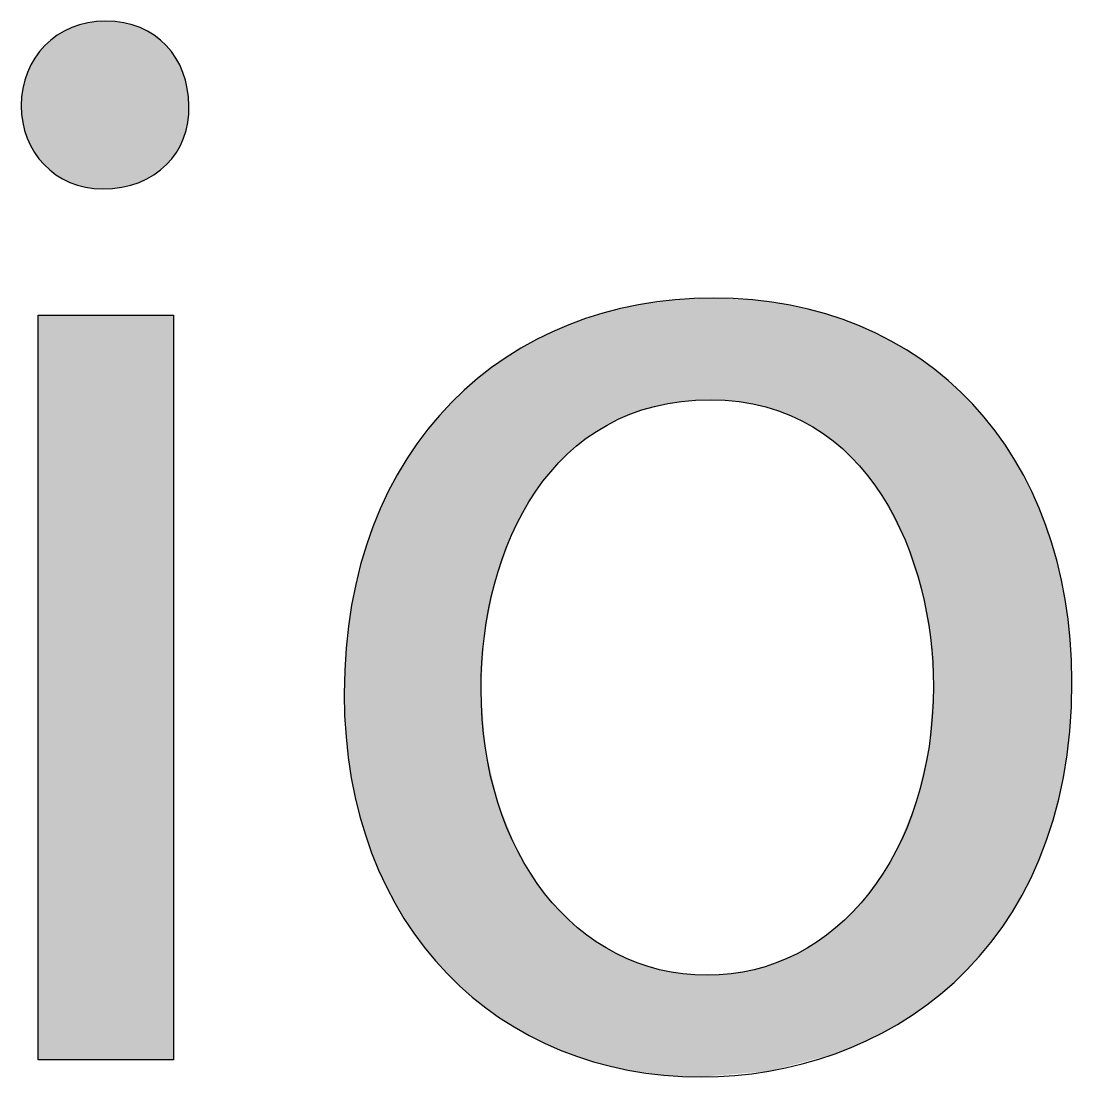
# Model space of a CAD drawing. Extents: x -11 to 868, y -1407 to -16.
# Drawn here: x 78 to 95.11, y -1086.5 to -1069.31 of the extents above; entities that cross this region are included whole.
import ezdxf

# ---------------------------------------------------------------- set-up
doc = ezdxf.new("R2010")
doc.units = 0
doc.layers.add('LAYER_1', color=7, linetype='CONTINUOUS')

# ---------------------------------------------------------------- blocks, each defined once
blk = doc.blocks.new('*U27')
at = {"layer": 'LAYER_1', "color": 250}
for points in [[(78.917, -1071.984), (78.825, -1069.42), (78.917, -1069.388)], [(78.954, -1071.993), (78.917, -1069.388), (78.954, -1069.375)], [(78.917, -1071.984), (78.917, -1069.388), (78.954, -1071.993)], [(79.048, -1072.017), (78.954, -1069.375), (79.048, -1069.352)], [(78.954, -1071.993), (78.954, -1069.375), (79.048, -1072.017)], [(79.089, -1072.023), (79.048, -1069.352), (79.089, -1069.342)], [(79.048, -1072.017), (79.048, -1069.352), (79.089, -1072.023)], [(79.185, -1072.037), (79.089, -1069.342), (79.185, -1069.328)], [(79.089, -1072.023), (79.089, -1069.342), (79.185, -1072.037)], [(79.231, -1072.039), (79.185, -1069.328), (79.231, -1069.321)], [(79.185, -1072.037), (79.185, -1069.328), (79.231, -1072.039)], [(79.328, -1072.044), (79.231, -1069.321), (79.328, -1069.317)], [(79.231, -1072.039), (79.231, -1069.321), (79.328, -1072.044)], [(79.378, -1072.042), (79.328, -1069.317), (79.378, -1069.314)], [(78.567, -1071.814), (78.485, -1069.624), (78.567, -1069.563)], [(78.59, -1071.829), (78.567, -1069.563), (78.59, -1069.545)], [(78.567, -1071.814), (78.567, -1069.563), (78.59, -1071.829)], [(78.676, -1071.882), (78.59, -1069.545), (78.676, -1069.494)], [(78.59, -1071.829), (78.59, -1069.545), (78.676, -1071.882)], [(78.704, -1071.895), (78.676, -1069.494), (78.704, -1069.477)], [(78.676, -1071.882), (78.676, -1069.494), (78.704, -1071.895)], [(78.793, -1071.938), (78.704, -1069.477), (78.793, -1069.435)], [(78.704, -1071.895), (78.704, -1069.477), (78.793, -1071.938)], [(78.825, -1071.95), (78.793, -1069.435), (78.825, -1069.42)], [(78.793, -1071.938), (78.793, -1069.435), (78.825, -1071.95)], [(78.825, -1071.95), (78.825, -1069.42), (78.917, -1071.984)], [(78.373, -1071.65), (78.302, -1069.809), (78.373, -1069.729)], [(78.389, -1071.665), (78.373, -1069.729), (78.389, -1069.712)], [(78.373, -1071.65), (78.373, -1069.729), (78.389, -1071.665)], [(78.466, -1071.737), (78.389, -1069.712), (78.466, -1069.641)], [(78.389, -1071.665), (78.389, -1069.712), (78.466, -1071.737)], [(78.485, -1071.752), (78.466, -1069.641), (78.485, -1069.624)], [(78.466, -1071.737), (78.466, -1069.641), (78.485, -1071.752)], [(78.485, -1071.752), (78.485, -1069.624), (78.567, -1071.814)], [(78.225, -1071.463), (78.216, -1069.931), (78.225, -1069.915)], [(78.276, -1071.535), (78.225, -1069.915), (78.276, -1069.845)], [(78.225, -1071.463), (78.225, -1069.915), (78.276, -1071.535)], [(78.29, -1071.554), (78.276, -1069.845), (78.29, -1069.826)], [(78.276, -1071.535), (78.276, -1069.845), (78.29, -1071.554)], [(78.302, -1071.568), (78.29, -1069.826), (78.302, -1069.809)], [(78.29, -1071.554), (78.29, -1069.826), (78.302, -1071.568)], [(78.302, -1071.568), (78.302, -1069.809), (78.373, -1071.65)], [(78.152, -1071.338), (78.103, -1070.149), (78.152, -1070.043)], [(78.159, -1071.35), (78.152, -1070.043), (78.159, -1070.028)], [(78.152, -1071.338), (78.152, -1070.043), (78.159, -1071.35)], [(78.216, -1071.45), (78.159, -1070.028), (78.216, -1069.931)], [(78.159, -1071.35), (78.159, -1070.028), (78.216, -1071.45)], [(78.216, -1071.45), (78.216, -1069.931), (78.225, -1071.463)], [(78.099, -1071.22), (78.059, -1070.276), (78.099, -1070.161)], [(78.103, -1071.23), (78.099, -1070.161), (78.103, -1070.149)], [(78.099, -1071.22), (78.099, -1070.161), (78.103, -1071.23)], [(78.103, -1071.23), (78.103, -1070.149), (78.152, -1071.338)], [(78.026, -1070.966), (78.007, -1070.548), (78.026, -1070.418)], [(78.027, -1070.97), (78.026, -1070.418), (78.027, -1070.41)], [(78.026, -1070.966), (78.026, -1070.418), (78.027, -1070.97)], [(78.057, -1071.096), (78.027, -1070.41), (78.057, -1070.287)], [(78.027, -1070.97), (78.027, -1070.41), (78.057, -1071.096)], [(78.059, -1071.103), (78.057, -1070.287), (78.059, -1070.276)], [(78.057, -1071.096), (78.057, -1070.287), (78.059, -1071.103)], [(78.059, -1071.103), (78.059, -1070.276), (78.099, -1071.22)], [(78.007, -1070.831), (78.001, -1070.692), (78.007, -1070.554)], [(78.007, -1070.833), (78.007, -1070.554), (78.007, -1070.548)], [(78.007, -1070.833), (78.007, -1070.548), (78.026, -1070.966)], [(78.007, -1070.831), (78.007, -1070.554), (78.007, -1070.833)]]:
    blk.add_solid(points, dxfattribs=at)
at = {"layer": 'LAYER_1', "color": 250, "extrusion": (0, 0, -1)}
for points in [[(-79.328, -1072.044), (-79.328, -1069.317), (-79.378, -1072.042)], [(-79.378, -1072.042), (-79.378, -1069.314), (-79.489, -1072.037)], [(-79.489, -1072.037), (-79.378, -1069.314), (-79.489, -1069.319)], [(-79.489, -1072.037), (-79.489, -1069.319), (-79.53, -1072.032)], [(-79.53, -1072.032), (-79.489, -1069.319), (-79.53, -1069.321)], [(-79.53, -1072.032), (-79.53, -1069.321), (-79.641, -1072.017)], [(-79.641, -1072.017), (-79.53, -1069.321), (-79.641, -1069.337)], [(-79.641, -1072.017), (-79.641, -1069.337), (-79.674, -1072.009)], [(-79.674, -1072.009), (-79.641, -1069.337), (-79.674, -1069.342)], [(-79.674, -1072.009), (-79.674, -1069.342), (-79.785, -1071.984)], [(-79.785, -1071.984), (-79.674, -1069.342), (-79.785, -1069.369)], [(-79.785, -1071.984), (-79.785, -1069.369), (-79.81, -1071.975)], [(-79.81, -1071.975), (-79.785, -1069.369), (-79.81, -1069.375)], [(-79.81, -1071.975), (-79.81, -1069.375), (-79.921, -1071.938)], [(-79.921, -1071.938), (-79.81, -1069.375), (-79.921, -1069.414)], [(-79.921, -1071.938), (-79.921, -1069.414), (-79.938, -1071.931)], [(-79.938, -1071.931), (-79.921, -1069.414), (-79.938, -1069.42)], [(-79.938, -1071.931), (-79.938, -1069.42), (-80.047, -1071.882)], [(-80.047, -1071.882), (-79.938, -1069.42), (-80.047, -1069.472)], [(-80.047, -1071.882), (-80.047, -1069.472), (-80.058, -1071.875)], [(-80.058, -1071.875), (-80.047, -1069.472), (-80.058, -1069.477)], [(-80.058, -1071.875), (-80.058, -1069.477), (-80.164, -1071.814)], [(-80.164, -1071.814), (-80.058, -1069.477), (-80.164, -1069.542)], [(-80.164, -1071.814), (-80.164, -1069.542), (-80.17, -1071.81)], [(-80.17, -1071.81), (-80.164, -1069.542), (-80.17, -1069.545)], [(-80.17, -1071.81), (-80.17, -1069.545), (-80.271, -1071.737)], [(-80.271, -1071.737), (-80.17, -1069.545), (-80.271, -1069.623)], [(-80.271, -1071.737), (-80.271, -1069.623), (-80.272, -1071.736)], [(-80.272, -1071.736), (-80.271, -1069.623), (-80.272, -1069.624)], [(-80.272, -1071.736), (-80.272, -1069.624), (-80.365, -1071.653)], [(-80.365, -1071.653), (-80.272, -1069.624), (-80.365, -1069.712)], [(-80.365, -1071.653), (-80.365, -1069.712), (-80.368, -1071.65)], [(-80.368, -1071.65), (-80.365, -1069.712), (-80.368, -1069.716)], [(-80.368, -1071.65), (-80.368, -1069.716), (-80.448, -1071.561)], [(-80.448, -1071.561), (-80.368, -1069.716), (-80.448, -1069.809)], [(-80.448, -1071.561), (-80.448, -1069.809), (-80.454, -1071.554)], [(-80.454, -1071.554), (-80.448, -1069.809), (-80.454, -1069.818)], [(-80.454, -1071.554), (-80.454, -1069.818), (-80.48, -1071.517)], [(-80.48, -1071.517), (-80.454, -1069.818), (-80.48, -1069.856)], [(-80.48, -1071.517), (-80.48, -1069.856), (-80.521, -1071.461)], [(-80.521, -1071.461), (-80.48, -1069.856), (-80.521, -1069.915)], [(-80.521, -1071.461), (-80.521, -1069.915), (-80.529, -1071.45)], [(-80.529, -1071.45), (-80.521, -1069.915), (-80.529, -1069.93)], [(-80.529, -1071.45), (-80.529, -1069.93), (-80.584, -1071.355)], [(-80.584, -1071.355), (-80.529, -1069.93), (-80.584, -1070.028)], [(-80.584, -1071.355), (-80.584, -1070.028), (-80.593, -1071.338)], [(-80.593, -1071.338), (-80.584, -1070.028), (-80.593, -1070.05)], [(-80.593, -1071.338), (-80.593, -1070.05), (-80.636, -1071.242)], [(-80.636, -1071.242), (-80.593, -1070.05), (-80.636, -1070.149)], [(-80.636, -1071.242), (-80.636, -1070.149), (-80.646, -1071.22)], [(-80.646, -1071.22), (-80.636, -1070.149), (-80.646, -1070.179)], [(-80.646, -1071.22), (-80.646, -1070.179), (-80.677, -1071.123)], [(-80.677, -1071.123), (-80.646, -1070.179), (-80.677, -1070.276)], [(-80.677, -1071.123), (-80.677, -1070.276), (-80.686, -1071.096)], [(-80.686, -1071.096), (-80.677, -1070.276), (-80.686, -1070.317)], [(-80.686, -1071.096), (-80.686, -1070.317), (-80.707, -1070.999)], [(-80.707, -1070.999), (-80.686, -1070.317), (-80.707, -1070.41)], [(-80.707, -1070.999), (-80.707, -1070.41), (-80.714, -1070.966)], [(-80.714, -1070.966), (-80.707, -1070.41), (-80.714, -1070.464)], [(-80.714, -1070.966), (-80.714, -1070.464), (-80.725, -1070.868)], [(-80.725, -1070.868), (-80.714, -1070.464), (-80.725, -1070.548)], [(-80.725, -1070.868), (-80.725, -1070.548), (-80.729, -1070.831)], [(-80.729, -1070.831), (-80.725, -1070.548), (-80.729, -1070.645)], [(-80.729, -1070.831), (-80.729, -1070.645), (-80.731, -1070.692)], [(-78.276, -1086.221), (-78.276, -1074.098), (-78.29, -1086.221)], [(-78.29, -1086.221), (-78.276, -1074.098), (-78.29, -1074.098)], [(-78.29, -1086.221), (-78.29, -1074.098), (-78.302, -1086.221)], [(-78.302, -1086.221), (-78.29, -1074.098), (-78.302, -1074.098)], [(-78.302, -1086.221), (-78.302, -1074.098), (-78.373, -1086.221)], [(-78.373, -1086.221), (-78.302, -1074.098), (-78.373, -1074.098)], [(-78.373, -1086.221), (-78.373, -1074.098), (-78.389, -1086.221)], [(-78.389, -1086.221), (-78.373, -1074.098), (-78.389, -1074.098)], [(-78.389, -1086.221), (-78.389, -1074.098), (-78.466, -1086.221)], [(-78.466, -1086.221), (-78.389, -1074.098), (-78.466, -1074.098)], [(-78.466, -1086.221), (-78.466, -1074.098), (-78.485, -1086.221)], [(-78.485, -1086.221), (-78.466, -1074.098), (-78.485, -1074.098)], [(-78.485, -1086.221), (-78.485, -1074.098), (-78.567, -1086.221)], [(-78.567, -1086.221), (-78.485, -1074.098), (-78.567, -1074.098)], [(-78.567, -1086.221), (-78.567, -1074.098), (-78.59, -1086.221)], [(-78.59, -1086.221), (-78.567, -1074.098), (-78.59, -1074.098)], [(-78.59, -1086.221), (-78.59, -1074.098), (-78.676, -1086.221)], [(-78.676, -1086.221), (-78.59, -1074.098), (-78.676, -1074.098)], [(-78.676, -1086.221), (-78.676, -1074.098), (-78.704, -1086.221)], [(-78.704, -1086.221), (-78.676, -1074.098), (-78.704, -1074.098)], [(-78.704, -1086.221), (-78.704, -1074.098), (-78.793, -1086.221)], [(-78.793, -1086.221), (-78.704, -1074.098), (-78.793, -1074.098)], [(-78.793, -1086.221), (-78.793, -1074.098), (-78.825, -1086.221)], [(-78.825, -1086.221), (-78.793, -1074.098), (-78.825, -1074.098)], [(-78.825, -1086.221), (-78.825, -1074.098), (-78.917, -1086.221)], [(-78.917, -1086.221), (-78.825, -1074.098), (-78.917, -1074.098)], [(-78.917, -1086.221), (-78.917, -1074.098), (-78.954, -1086.221)], [(-78.954, -1086.221), (-78.917, -1074.098), (-78.954, -1074.098)], [(-78.954, -1086.221), (-78.954, -1074.098), (-79.048, -1086.221)], [(-79.048, -1086.221), (-78.954, -1074.098), (-79.048, -1074.098)], [(-79.048, -1086.221), (-79.048, -1074.098), (-79.089, -1086.221)], [(-79.089, -1086.221), (-79.048, -1074.098), (-79.089, -1074.098)], [(-79.089, -1086.221), (-79.089, -1074.098), (-79.185, -1086.221)], [(-79.185, -1086.221), (-79.089, -1074.098), (-79.185, -1074.098)], [(-79.185, -1086.221), (-79.185, -1074.098), (-79.231, -1086.221)], [(-79.231, -1086.221), (-79.185, -1074.098), (-79.231, -1074.098)], [(-79.231, -1086.221), (-79.231, -1074.098), (-79.328, -1086.221)], [(-79.328, -1086.221), (-79.231, -1074.098), (-79.328, -1074.098)], [(-79.328, -1086.221), (-79.328, -1074.098), (-79.378, -1086.221)], [(-79.378, -1086.221), (-79.328, -1074.098), (-79.378, -1074.098)], [(-79.378, -1086.221), (-79.378, -1074.098), (-79.489, -1086.221)], [(-79.489, -1086.221), (-79.378, -1074.098), (-79.489, -1074.098)], [(-79.489, -1086.221), (-79.489, -1074.098), (-79.53, -1086.221)], [(-79.53, -1086.221), (-79.489, -1074.098), (-79.53, -1074.098)], [(-79.53, -1086.221), (-79.53, -1074.098), (-79.641, -1086.221)], [(-79.641, -1086.221), (-79.53, -1074.098), (-79.641, -1074.098)], [(-79.641, -1086.221), (-79.641, -1074.098), (-79.674, -1086.221)], [(-79.674, -1086.221), (-79.641, -1074.098), (-79.674, -1074.098)], [(-79.674, -1086.221), (-79.674, -1074.098), (-79.785, -1086.221)], [(-79.785, -1086.221), (-79.674, -1074.098), (-79.785, -1074.098)], [(-79.785, -1086.221), (-79.785, -1074.098), (-79.81, -1086.221)], [(-79.81, -1086.221), (-79.785, -1074.098), (-79.81, -1074.098)], [(-79.81, -1086.221), (-79.81, -1074.098), (-79.921, -1086.221)], [(-79.921, -1086.221), (-79.81, -1074.098), (-79.921, -1074.098)], [(-79.921, -1086.221), (-79.921, -1074.098), (-79.938, -1086.221)], [(-79.938, -1086.221), (-79.921, -1074.098), (-79.938, -1074.098)], [(-79.938, -1086.221), (-79.938, -1074.098), (-80.047, -1086.221)], [(-80.047, -1086.221), (-79.938, -1074.098), (-80.047, -1074.098)], [(-80.047, -1086.221), (-80.047, -1074.098), (-80.058, -1086.221)], [(-80.058, -1086.221), (-80.047, -1074.098), (-80.058, -1074.098)], [(-80.058, -1086.221), (-80.058, -1074.098), (-80.164, -1086.221)], [(-80.164, -1086.221), (-80.058, -1074.098), (-80.164, -1074.098)], [(-80.164, -1086.221), (-80.164, -1074.098), (-80.17, -1086.221)], [(-80.17, -1086.221), (-80.164, -1074.098), (-80.17, -1074.098)], [(-80.17, -1086.221), (-80.17, -1074.098), (-80.271, -1086.221)], [(-80.271, -1086.221), (-80.17, -1074.098), (-80.271, -1074.098)], [(-80.271, -1086.221), (-80.271, -1074.098), (-80.272, -1086.221)], [(-80.272, -1086.221), (-80.271, -1074.098), (-80.272, -1074.098)], [(-80.272, -1086.221), (-80.272, -1074.098), (-80.365, -1086.221)], [(-80.365, -1086.221), (-80.272, -1074.098), (-80.365, -1074.098)], [(-80.365, -1086.221), (-80.365, -1074.098), (-80.368, -1086.221)], [(-80.368, -1086.221), (-80.365, -1074.098), (-80.368, -1074.098)], [(-80.368, -1086.221), (-80.368, -1074.098), (-80.448, -1086.221)], [(-80.448, -1086.221), (-80.368, -1074.098), (-80.448, -1074.098)], [(-80.448, -1086.221), (-80.448, -1074.098), (-80.454, -1086.221)], [(-80.454, -1086.221), (-80.448, -1074.098), (-80.454, -1074.098)], [(-80.454, -1086.221), (-80.454, -1074.098), (-80.48, -1086.221)], [(-80.48, -1086.221), (-80.454, -1074.098), (-80.48, -1074.098)]]:
    blk.add_solid(points, dxfattribs=at)
blk = doc.blocks.new('*U28')
at = {"layer": 'LAYER_1', "color": 250}
for points in [[(88.466, -1075.556), (88.395, -1073.885), (88.466, -1073.876)], [(88.651, -1075.522), (88.466, -1073.876), (88.651, -1073.85)], [(88.751, -1075.503), (88.651, -1073.85), (88.751, -1073.846)], [(88.775, -1075.502), (88.751, -1073.846), (88.775, -1073.845)], [(89.072, -1075.485), (88.775, -1073.845), (89.072, -1073.831)], [(89.172, -1075.479), (89.072, -1073.831), (89.172, -1073.827)], [(89.222, -1075.476), (89.172, -1073.827), (89.222, -1073.825)], [(89.272, -1075.479), (89.222, -1073.825), (89.272, -1073.822)], [(89.222, -1075.476), (89.222, -1073.825), (89.272, -1075.479)], [(89.272, -1075.479), (89.272, -1073.822), (89.56, -1075.497)], [(89.56, -1075.497), (89.56, -1073.836), (89.692, -1075.506)], [(89.692, -1075.506), (89.692, -1073.842), (89.911, -1075.549)], [(89.911, -1075.549), (89.911, -1073.852), (89.934, -1075.554)], [(89.934, -1075.554), (89.934, -1073.855), (90.126, -1075.592)], [(87.688, -1075.818), (87.54, -1074.053), (87.688, -1074.018)], [(87.88, -1075.727), (87.688, -1074.018), (87.88, -1073.973)], [(87.91, -1075.713), (87.88, -1073.973), (87.91, -1073.966)], [(88.032, -1075.674), (87.91, -1073.966), (88.032, -1073.937)], [(88.05, -1075.668), (88.032, -1073.937), (88.05, -1073.933)], [(88.314, -1075.584), (88.05, -1073.933), (88.314, -1073.897)], [(88.395, -1075.569), (88.314, -1073.897), (88.395, -1073.885)], [(90.126, -1075.592), (90.126, -1073.882), (90.172, -1075.608)], [(90.172, -1075.608), (90.172, -1073.889), (90.293, -1075.65)], [(90.293, -1075.65), (90.293, -1073.906), (90.522, -1075.729)], [(90.522, -1075.729), (90.522, -1073.938), (90.524, -1075.73)], [(90.524, -1075.73), (90.524, -1073.939), (90.635, -1075.786)], [(90.635, -1075.786), (90.635, -1073.966), (90.888, -1075.915)], [(90.888, -1075.915), (90.888, -1074.028), (90.958, -1075.963)], [(90.958, -1075.963), (90.958, -1074.045), (91.103, -1076.063)], [(87.06, -1076.222), (86.917, -1074.258), (87.06, -1074.209)], [(87.202, -1076.104), (87.06, -1074.209), (87.202, -1074.16)], [(87.317, -1076.03), (87.202, -1074.16), (87.317, -1074.121)], [(87.363, -1076), (87.317, -1074.121), (87.363, -1074.105)], [(87.471, -1075.932), (87.363, -1074.105), (87.471, -1074.069)], [(87.54, -1075.887), (87.471, -1074.069), (87.54, -1074.053)], [(91.103, -1076.063), (91.103, -1074.08), (91.218, -1076.143)], [(91.218, -1076.143), (91.218, -1074.121), (91.251, -1076.172)], [(91.251, -1076.172), (91.251, -1074.133), (91.261, -1076.181)], [(91.261, -1076.181), (91.261, -1074.137), (91.516, -1076.408)], [(86.622, -1076.647), (86.523, -1074.438), (86.622, -1074.392)], [(86.779, -1076.481), (86.622, -1074.392), (86.779, -1074.32)], [(86.78, -1076.481), (86.779, -1074.32), (86.78, -1074.32)], [(86.896, -1076.358), (86.78, -1074.32), (86.896, -1074.267)], [(86.917, -1076.341), (86.896, -1074.267), (86.917, -1074.258)], [(91.516, -1076.408), (91.516, -1074.227), (91.543, -1076.439)], [(91.543, -1076.439), (91.543, -1074.237), (91.653, -1076.563)], [(91.653, -1076.563), (91.653, -1074.276), (91.77, -1076.695)], [(91.77, -1076.695), (91.77, -1074.332), (91.781, -1076.707)], [(91.781, -1076.707), (91.781, -1074.337), (91.802, -1076.737)], [(91.802, -1076.737), (91.802, -1074.347), (92.014, -1077.035)], [(86.292, -1077.108), (86.27, -1074.569), (86.292, -1074.556)], [(86.379, -1076.966), (86.292, -1074.556), (86.379, -1074.505)], [(86.39, -1076.951), (86.379, -1074.505), (86.39, -1074.498)], [(86.523, -1076.777), (86.39, -1074.498), (86.523, -1074.438)], [(92.014, -1077.035), (92.014, -1074.449), (92.036, -1077.075)], [(92.036, -1077.075), (92.036, -1074.459), (92.168, -1077.33)], [(92.168, -1077.33), (92.168, -1074.522), (92.243, -1077.474)], [(85.984, -1077.682), (85.895, -1074.789), (85.984, -1074.737)], [(86.087, -1077.473), (85.984, -1074.737), (86.087, -1074.677)], [(86.166, -1077.312), (86.087, -1074.677), (86.166, -1074.63)], [(86.27, -1077.144), (86.166, -1074.63), (86.27, -1074.569)], [(92.243, -1077.474), (92.243, -1074.569), (92.269, -1077.524)], [(92.269, -1077.524), (92.269, -1074.585), (92.391, -1077.758)], [(92.391, -1077.758), (92.391, -1074.66), (92.574, -1078.306)], [(85.762, -1078.317), (85.707, -1074.928), (85.762, -1074.887)], [(85.791, -1078.235), (85.762, -1074.887), (85.791, -1074.866)], [(85.895, -1077.937), (85.791, -1074.866), (85.895, -1074.789)], [(92.574, -1078.306), (92.574, -1074.773), (92.648, -1078.528)], [(92.648, -1078.528), (92.648, -1074.818), (92.652, -1078.54)], [(92.652, -1078.54), (92.652, -1074.822), (92.744, -1079.023)], [(92.744, -1079.023), (92.744, -1074.892), (92.782, -1079.225)], [(85.543, -1079.321), (85.49, -1075.088), (85.543, -1075.049)], [(85.56, -1079.236), (85.543, -1075.049), (85.56, -1075.037)], [(85.707, -1078.477), (85.56, -1075.037), (85.707, -1074.928)], [(92.782, -1079.225), (92.782, -1074.922), (92.804, -1079.345)], [(92.804, -1079.345), (92.804, -1074.939), (92.854, -1080.135)], [(85.345, -1085.197), (85.008, -1075.519), (85.345, -1075.21)], [(85.433, -1085.263), (85.345, -1075.21), (85.433, -1075.13)], [(85.345, -1085.197), (85.345, -1075.21), (85.433, -1085.263)], [(85.49, -1085.306), (85.433, -1075.13), (85.49, -1075.088)], [(85.433, -1085.263), (85.433, -1075.13), (85.49, -1085.306)], [(85.008, -1084.882), (84.936, -1075.601), (85.008, -1075.519)], [(85.008, -1084.882), (85.008, -1075.519), (85.345, -1085.197)], [(84.936, -1084.815), (84.621, -1075.956), (84.936, -1075.601)], [(84.936, -1084.815), (84.936, -1075.601), (85.008, -1084.882)], [(84.564, -1084.388), (84.278, -1076.44), (84.564, -1076.037)], [(84.621, -1084.454), (84.564, -1076.037), (84.621, -1075.956)], [(84.564, -1084.388), (84.564, -1076.037), (84.621, -1084.454)], [(84.621, -1084.454), (84.621, -1075.956), (84.936, -1084.815)], [(84.278, -1083.979), (84.234, -1076.517), (84.278, -1076.44)], [(84.278, -1083.979), (84.278, -1076.44), (84.564, -1084.388)], [(84.234, -1083.917), (83.979, -1076.969), (84.234, -1076.517)], [(84.234, -1083.917), (84.234, -1076.517), (84.278, -1083.979)], [(83.979, -1083.46), (83.947, -1077.04), (83.979, -1076.969)], [(83.979, -1083.46), (83.979, -1076.969), (84.234, -1083.917)], [(83.947, -1083.404), (83.728, -1077.542), (83.947, -1077.04)], [(83.947, -1083.404), (83.947, -1077.04), (83.979, -1083.46)], [(83.707, -1082.851), (83.528, -1078.159), (83.707, -1077.606)], [(83.728, -1082.898), (83.707, -1077.606), (83.728, -1077.542)], [(83.707, -1082.851), (83.707, -1077.606), (83.728, -1082.898)], [(83.728, -1082.898), (83.728, -1077.542), (83.947, -1083.404)], [(83.528, -1082.295), (83.516, -1078.213), (83.528, -1078.159)], [(83.528, -1082.295), (83.528, -1078.159), (83.707, -1082.851)], [(83.516, -1082.258), (83.381, -1078.818), (83.516, -1078.213)], [(83.516, -1082.258), (83.516, -1078.213), (83.528, -1082.295)], [(83.376, -1081.628), (83.291, -1079.519), (83.376, -1078.861)], [(83.381, -1081.653), (83.376, -1078.861), (83.381, -1078.818)], [(83.376, -1081.628), (83.376, -1078.861), (83.381, -1081.653)], [(83.381, -1081.653), (83.381, -1078.818), (83.516, -1082.258)], [(83.291, -1080.972), (83.29, -1079.553), (83.291, -1079.519)], [(83.291, -1080.972), (83.291, -1079.519), (83.376, -1081.628)], [(83.29, -1080.961), (83.261, -1080.26), (83.29, -1079.553)], [(83.29, -1080.961), (83.29, -1079.553), (83.291, -1080.972)], [(85.49, -1085.306), (85.49, -1080.185), (85.543, -1085.347)], [(92.854, -1085.236), (92.804, -1080.809), (92.854, -1080.135)], [(85.543, -1085.347), (85.543, -1080.922), (85.56, -1085.359)], [(92.804, -1085.276), (92.782, -1081.121), (92.804, -1080.809)], [(85.56, -1085.359), (85.56, -1081.147), (85.707, -1085.47)], [(92.782, -1085.295), (92.744, -1081.286), (92.782, -1081.121)], [(92.744, -1085.326), (92.652, -1081.682), (92.744, -1081.286)], [(92.648, -1085.39), (92.574, -1082.022), (92.648, -1081.7)], [(92.652, -1085.387), (92.648, -1081.7), (92.652, -1081.682)], [(85.707, -1085.47), (85.707, -1081.79), (85.762, -1085.512)], [(85.762, -1085.512), (85.762, -1082.033), (85.791, -1085.533)], [(85.791, -1085.533), (85.791, -1082.103), (85.895, -1085.596)], [(92.574, -1085.439), (92.391, -1082.465), (92.574, -1082.022)], [(85.895, -1085.596), (85.895, -1082.357), (85.984, -1085.649)], [(92.391, -1085.561), (92.269, -1082.761), (92.391, -1082.465)], [(85.984, -1085.649), (85.984, -1082.574), (86.087, -1085.711)], [(92.269, -1085.642), (92.243, -1082.824), (92.269, -1082.761)], [(86.087, -1085.711), (86.087, -1082.825), (86.166, -1085.759)], [(86.166, -1085.759), (86.166, -1082.964), (86.27, -1085.822)], [(92.168, -1085.695), (92.036, -1083.183), (92.168, -1082.954)], [(92.243, -1085.656), (92.168, -1082.954), (92.243, -1082.824)], [(86.27, -1085.822), (86.27, -1083.144), (86.292, -1085.832)], [(86.292, -1085.832), (86.292, -1083.182), (86.379, -1085.873)], [(86.379, -1085.873), (86.379, -1083.306), (86.39, -1085.878)], [(86.39, -1085.878), (86.39, -1083.322), (86.523, -1085.94)], [(92.014, -1085.777), (91.802, -1083.513), (92.014, -1083.213)], [(92.036, -1085.766), (92.014, -1083.213), (92.036, -1083.183)], [(86.523, -1085.94), (86.523, -1083.51), (86.622, -1085.987)], [(86.622, -1085.987), (86.622, -1083.624), (86.779, -1086.061)], [(91.77, -1085.906), (91.653, -1083.684), (91.77, -1083.549)], [(91.781, -1085.901), (91.77, -1083.549), (91.781, -1083.537)], [(91.802, -1085.89), (91.781, -1083.537), (91.802, -1083.513)], [(86.779, -1086.061), (86.779, -1083.806), (86.78, -1086.061)], [(86.78, -1086.061), (86.78, -1083.806), (86.896, -1086.102)], [(91.516, -1086.012), (91.261, -1084.073), (91.516, -1083.835)], [(91.543, -1086), (91.516, -1083.835), (91.543, -1083.81)], [(91.653, -1085.955), (91.543, -1083.81), (91.653, -1083.684)], [(86.896, -1086.102), (86.896, -1083.916), (86.917, -1086.109)], [(86.917, -1086.109), (86.917, -1083.935), (87.06, -1086.159)], [(87.06, -1086.159), (87.06, -1084.069), (87.202, -1086.209)], [(87.202, -1086.209), (87.202, -1084.176), (87.317, -1086.249)], [(91.218, -1086.13), (91.103, -1084.192), (91.218, -1084.105)], [(91.251, -1086.121), (91.218, -1084.105), (91.251, -1084.081)], [(91.261, -1086.117), (91.251, -1084.081), (91.261, -1084.073)], [(87.317, -1086.249), (87.317, -1084.263), (87.363, -1086.26)], [(87.363, -1086.26), (87.363, -1084.298), (87.471, -1086.286)], [(90.888, -1086.216), (90.635, -1084.491), (90.888, -1084.342)], [(90.958, -1086.198), (90.888, -1084.342), (90.958, -1084.301)], [(91.103, -1086.16), (90.958, -1084.301), (91.103, -1084.192)], [(87.471, -1086.286), (87.471, -1084.361), (87.54, -1086.303)], [(87.54, -1086.303), (87.54, -1084.402), (87.688, -1086.339)], [(87.688, -1086.339), (87.688, -1084.489), (87.88, -1086.385)], [(90.635, -1086.283), (90.524, -1084.54), (90.635, -1084.491)], [(87.88, -1086.385), (87.88, -1084.574), (87.91, -1086.39)], [(87.91, -1086.39), (87.91, -1084.587), (88.032, -1086.407)], [(88.032, -1086.407), (88.032, -1084.641), (88.05, -1086.41)], [(88.05, -1086.41), (88.05, -1084.646), (88.314, -1086.447)], [(90.126, -1086.408), (89.934, -1084.753), (90.126, -1084.694)], [(90.172, -1086.404), (90.126, -1084.694), (90.172, -1084.68)], [(90.293, -1086.372), (90.172, -1084.68), (90.293, -1084.643)], [(90.522, -1086.312), (90.293, -1084.643), (90.522, -1084.541)], [(90.524, -1086.311), (90.522, -1084.541), (90.524, -1084.54)], [(88.314, -1086.447), (88.314, -1084.727), (88.395, -1086.458)], [(88.395, -1086.458), (88.395, -1084.752), (88.466, -1086.468)], [(88.466, -1086.468), (88.466, -1084.765), (88.651, -1086.477)], [(88.651, -1086.477), (88.651, -1084.798), (88.751, -1086.482)], [(88.751, -1086.482), (88.751, -1084.816), (88.775, -1086.483)], [(88.775, -1086.483), (88.775, -1084.82), (89.072, -1086.496)], [(89.222, -1086.484), (89.172, -1084.843), (89.222, -1084.84)], [(89.272, -1086.479), (89.222, -1084.84), (89.272, -1084.837)], [(89.56, -1086.455), (89.272, -1084.837), (89.56, -1084.82)], [(89.692, -1086.444), (89.56, -1084.82), (89.692, -1084.797)], [(89.911, -1086.426), (89.692, -1084.797), (89.911, -1084.757)], [(89.934, -1086.424), (89.911, -1084.757), (89.934, -1084.753)]]:
    blk.add_solid(points, dxfattribs=at)
at = {"layer": 'LAYER_1', "color": 250, "extrusion": (0, 0, -1)}
for points in [[(-88.466, -1075.556), (-88.466, -1073.876), (-88.651, -1075.522)], [(-88.651, -1075.522), (-88.651, -1073.85), (-88.751, -1075.503)], [(-88.751, -1075.503), (-88.751, -1073.846), (-88.775, -1075.502)], [(-88.775, -1075.502), (-88.775, -1073.845), (-89.072, -1075.485)], [(-89.072, -1075.485), (-89.072, -1073.831), (-89.172, -1075.479)], [(-89.172, -1075.479), (-89.172, -1073.827), (-89.222, -1075.476)], [(-89.56, -1075.497), (-89.272, -1073.822), (-89.56, -1073.836)], [(-89.692, -1075.506), (-89.56, -1073.836), (-89.692, -1073.842)], [(-89.911, -1075.549), (-89.692, -1073.842), (-89.911, -1073.852)], [(-89.934, -1075.554), (-89.911, -1073.852), (-89.934, -1073.855)], [(-90.126, -1075.592), (-89.934, -1073.855), (-90.126, -1073.882)], [(-87.688, -1075.818), (-87.688, -1074.018), (-87.88, -1075.727)], [(-87.88, -1075.727), (-87.88, -1073.973), (-87.91, -1075.713)], [(-87.91, -1075.713), (-87.91, -1073.966), (-88.032, -1075.674)], [(-88.032, -1075.674), (-88.032, -1073.937), (-88.05, -1075.668)], [(-88.05, -1075.668), (-88.05, -1073.933), (-88.314, -1075.584)], [(-88.314, -1075.584), (-88.314, -1073.897), (-88.395, -1075.569)], [(-88.395, -1075.569), (-88.395, -1073.885), (-88.466, -1075.556)], [(-90.172, -1075.608), (-90.126, -1073.882), (-90.172, -1073.889)], [(-90.293, -1075.65), (-90.172, -1073.889), (-90.293, -1073.906)], [(-90.522, -1075.729), (-90.293, -1073.906), (-90.522, -1073.938)], [(-90.524, -1075.73), (-90.522, -1073.938), (-90.524, -1073.939)], [(-90.635, -1075.786), (-90.524, -1073.939), (-90.635, -1073.966)], [(-90.888, -1075.915), (-90.635, -1073.966), (-90.888, -1074.028)], [(-90.958, -1075.963), (-90.888, -1074.028), (-90.958, -1074.045)], [(-91.103, -1076.063), (-90.958, -1074.045), (-91.103, -1074.08)], [(-87.06, -1076.222), (-87.06, -1074.209), (-87.202, -1076.104)], [(-87.202, -1076.104), (-87.202, -1074.16), (-87.317, -1076.03)], [(-87.317, -1076.03), (-87.317, -1074.121), (-87.363, -1076)], [(-87.363, -1076), (-87.363, -1074.105), (-87.471, -1075.932)], [(-87.471, -1075.932), (-87.471, -1074.069), (-87.54, -1075.887)], [(-87.54, -1075.887), (-87.54, -1074.053), (-87.688, -1075.818)], [(-91.218, -1076.143), (-91.103, -1074.08), (-91.218, -1074.121)], [(-91.251, -1076.172), (-91.218, -1074.121), (-91.251, -1074.133)], [(-91.261, -1076.181), (-91.251, -1074.133), (-91.261, -1074.137)], [(-91.516, -1076.408), (-91.261, -1074.137), (-91.516, -1074.227)], [(-86.622, -1076.647), (-86.622, -1074.392), (-86.779, -1076.481)], [(-86.779, -1076.481), (-86.779, -1074.32), (-86.78, -1076.481)], [(-86.78, -1076.481), (-86.78, -1074.32), (-86.896, -1076.358)], [(-86.896, -1076.358), (-86.896, -1074.267), (-86.917, -1076.341)], [(-86.917, -1076.341), (-86.917, -1074.258), (-87.06, -1076.222)], [(-91.543, -1076.439), (-91.516, -1074.227), (-91.543, -1074.237)], [(-91.653, -1076.563), (-91.543, -1074.237), (-91.653, -1074.276)], [(-91.77, -1076.695), (-91.653, -1074.276), (-91.77, -1074.332)], [(-91.781, -1076.707), (-91.77, -1074.332), (-91.781, -1074.337)], [(-91.802, -1076.737), (-91.781, -1074.337), (-91.802, -1074.347)], [(-92.014, -1077.035), (-91.802, -1074.347), (-92.014, -1074.449)], [(-86.292, -1077.108), (-86.292, -1074.556), (-86.379, -1076.966)], [(-86.379, -1076.966), (-86.379, -1074.505), (-86.39, -1076.951)], [(-86.39, -1076.951), (-86.39, -1074.498), (-86.523, -1076.777)], [(-86.523, -1076.777), (-86.523, -1074.438), (-86.622, -1076.647)], [(-92.036, -1077.075), (-92.014, -1074.449), (-92.036, -1074.459)], [(-92.168, -1077.33), (-92.036, -1074.459), (-92.168, -1074.522)], [(-92.243, -1077.474), (-92.168, -1074.522), (-92.243, -1074.569)], [(-85.984, -1077.682), (-85.984, -1074.737), (-86.087, -1077.473)], [(-86.087, -1077.473), (-86.087, -1074.677), (-86.166, -1077.312)], [(-86.166, -1077.312), (-86.166, -1074.63), (-86.27, -1077.144)], [(-86.27, -1077.144), (-86.27, -1074.569), (-86.292, -1077.108)], [(-92.269, -1077.524), (-92.243, -1074.569), (-92.269, -1074.585)], [(-92.391, -1077.758), (-92.269, -1074.585), (-92.391, -1074.66)], [(-92.574, -1078.306), (-92.391, -1074.66), (-92.574, -1074.773)], [(-85.762, -1078.317), (-85.762, -1074.887), (-85.791, -1078.235)], [(-85.791, -1078.235), (-85.791, -1074.866), (-85.895, -1077.937)], [(-85.895, -1077.937), (-85.895, -1074.789), (-85.984, -1077.682)], [(-92.648, -1078.528), (-92.574, -1074.773), (-92.648, -1074.818)], [(-92.652, -1078.54), (-92.648, -1074.818), (-92.652, -1074.822)], [(-92.744, -1079.023), (-92.652, -1074.822), (-92.744, -1074.892)], [(-92.782, -1079.225), (-92.744, -1074.892), (-92.782, -1074.922)], [(-85.543, -1079.321), (-85.543, -1075.049), (-85.56, -1079.236)], [(-85.56, -1079.236), (-85.56, -1075.037), (-85.707, -1078.477)], [(-85.707, -1078.477), (-85.707, -1074.928), (-85.762, -1078.317)], [(-92.804, -1079.345), (-92.782, -1074.922), (-92.804, -1074.939)], [(-92.854, -1080.135), (-92.804, -1074.939), (-92.854, -1074.978)], [(-92.854, -1085.236), (-92.854, -1074.978), (-93.091, -1085.039)], [(-93.091, -1085.039), (-92.854, -1074.978), (-93.091, -1075.162)], [(-85.49, -1080.185), (-85.49, -1075.088), (-85.543, -1079.321)], [(-93.091, -1085.039), (-93.091, -1075.162), (-93.189, -1084.959)], [(-93.189, -1084.959), (-93.091, -1075.162), (-93.189, -1075.256)], [(-93.189, -1084.959), (-93.189, -1075.256), (-93.495, -1084.646)], [(-93.495, -1084.646), (-93.189, -1075.256), (-93.495, -1075.551)], [(-93.495, -1084.646), (-93.495, -1075.551), (-93.599, -1084.539)], [(-93.599, -1084.539), (-93.495, -1075.551), (-93.599, -1075.674)], [(-93.599, -1084.539), (-93.599, -1075.674), (-93.859, -1084.209)], [(-93.859, -1084.209), (-93.599, -1075.674), (-93.859, -1075.983)], [(-93.859, -1084.209), (-93.859, -1075.983), (-93.971, -1084.066)], [(-93.971, -1084.066), (-93.859, -1075.983), (-93.971, -1076.149)], [(-93.971, -1084.066), (-93.971, -1076.149), (-94.179, -1083.73)], [(-94.179, -1083.73), (-93.971, -1076.149), (-94.179, -1076.457)], [(-94.179, -1083.73), (-94.179, -1076.457), (-94.298, -1083.539)], [(-94.298, -1083.539), (-94.179, -1076.457), (-94.298, -1076.678)], [(-94.298, -1083.539), (-94.298, -1076.678), (-94.456, -1083.21)], [(-94.456, -1083.21), (-94.298, -1076.678), (-94.456, -1076.97)], [(-94.456, -1083.21), (-94.456, -1076.97), (-94.577, -1082.957)], [(-94.577, -1082.957), (-94.456, -1076.97), (-94.577, -1077.261)], [(-94.577, -1082.957), (-94.577, -1077.261), (-94.686, -1082.648)], [(-94.686, -1082.648), (-94.577, -1077.261), (-94.686, -1077.521)], [(-94.686, -1082.648), (-94.686, -1077.521), (-94.802, -1082.318)], [(-94.802, -1082.318), (-94.686, -1077.521), (-94.802, -1077.896)], [(-94.802, -1082.318), (-94.802, -1077.896), (-94.868, -1082.045)], [(-94.868, -1082.045), (-94.802, -1077.896), (-94.868, -1078.107)], [(-94.868, -1082.045), (-94.868, -1078.107), (-94.969, -1081.623)], [(-94.969, -1081.623), (-94.868, -1078.107), (-94.969, -1078.581)], [(-94.969, -1081.623), (-94.969, -1078.581), (-95, -1081.397)], [(-95, -1081.397), (-94.969, -1078.581), (-95, -1078.727)], [(-95, -1081.397), (-95, -1078.727), (-95.072, -1080.871)], [(-95.072, -1080.871), (-95, -1078.727), (-95.072, -1079.312)], [(-95.072, -1080.871), (-95.072, -1079.312), (-95.081, -1080.681)], [(-95.081, -1080.681), (-95.072, -1079.312), (-95.081, -1079.379)], [(-95.081, -1080.681), (-95.081, -1079.379), (-95.108, -1080.059)], [(-85.543, -1085.347), (-85.49, -1080.185), (-85.543, -1080.922)], [(-85.56, -1085.359), (-85.543, -1080.922), (-85.56, -1081.147)], [(-92.804, -1085.276), (-92.804, -1080.809), (-92.854, -1085.236)], [(-85.707, -1085.47), (-85.56, -1081.147), (-85.707, -1081.79)], [(-92.782, -1085.295), (-92.782, -1081.121), (-92.804, -1085.276)], [(-92.744, -1085.326), (-92.744, -1081.286), (-92.782, -1085.295)], [(-92.648, -1085.39), (-92.648, -1081.7), (-92.652, -1085.387)], [(-92.652, -1085.387), (-92.652, -1081.682), (-92.744, -1085.326)], [(-85.762, -1085.512), (-85.707, -1081.79), (-85.762, -1082.033)], [(-85.791, -1085.533), (-85.762, -1082.033), (-85.791, -1082.103)], [(-85.895, -1085.596), (-85.791, -1082.103), (-85.895, -1082.357)], [(-92.574, -1085.439), (-92.574, -1082.022), (-92.648, -1085.39)], [(-85.984, -1085.649), (-85.895, -1082.357), (-85.984, -1082.574)], [(-92.391, -1085.561), (-92.391, -1082.465), (-92.574, -1085.439)], [(-86.087, -1085.711), (-85.984, -1082.574), (-86.087, -1082.825)], [(-92.269, -1085.642), (-92.269, -1082.761), (-92.391, -1085.561)], [(-86.166, -1085.759), (-86.087, -1082.825), (-86.166, -1082.964)], [(-86.27, -1085.822), (-86.166, -1082.964), (-86.27, -1083.144)], [(-92.168, -1085.695), (-92.168, -1082.954), (-92.243, -1085.656)], [(-92.243, -1085.656), (-92.243, -1082.824), (-92.269, -1085.642)], [(-86.292, -1085.832), (-86.27, -1083.144), (-86.292, -1083.182)], [(-86.379, -1085.873), (-86.292, -1083.182), (-86.379, -1083.306)], [(-86.39, -1085.878), (-86.379, -1083.306), (-86.39, -1083.322)], [(-86.523, -1085.94), (-86.39, -1083.322), (-86.523, -1083.51)], [(-92.014, -1085.777), (-92.014, -1083.213), (-92.036, -1085.766)], [(-92.036, -1085.766), (-92.036, -1083.183), (-92.168, -1085.695)], [(-86.622, -1085.987), (-86.523, -1083.51), (-86.622, -1083.624)], [(-86.779, -1086.061), (-86.622, -1083.624), (-86.779, -1083.806)], [(-91.77, -1085.906), (-91.77, -1083.549), (-91.781, -1085.901)], [(-91.781, -1085.901), (-91.781, -1083.537), (-91.802, -1085.89)], [(-91.802, -1085.89), (-91.802, -1083.513), (-92.014, -1085.777)], [(-86.78, -1086.061), (-86.779, -1083.806), (-86.78, -1083.806)], [(-86.896, -1086.102), (-86.78, -1083.806), (-86.896, -1083.916)], [(-91.516, -1086.012), (-91.516, -1083.835), (-91.543, -1086)], [(-91.543, -1086), (-91.543, -1083.81), (-91.653, -1085.955)], [(-91.653, -1085.955), (-91.653, -1083.684), (-91.77, -1085.906)], [(-86.917, -1086.109), (-86.896, -1083.916), (-86.917, -1083.935)], [(-87.06, -1086.159), (-86.917, -1083.935), (-87.06, -1084.069)], [(-87.202, -1086.209), (-87.06, -1084.069), (-87.202, -1084.176)], [(-87.317, -1086.249), (-87.202, -1084.176), (-87.317, -1084.263)], [(-91.218, -1086.13), (-91.218, -1084.105), (-91.251, -1086.121)], [(-91.251, -1086.121), (-91.251, -1084.081), (-91.261, -1086.117)], [(-91.261, -1086.117), (-91.261, -1084.073), (-91.516, -1086.012)], [(-87.363, -1086.26), (-87.317, -1084.263), (-87.363, -1084.298)], [(-87.471, -1086.286), (-87.363, -1084.298), (-87.471, -1084.361)], [(-90.888, -1086.216), (-90.888, -1084.342), (-90.958, -1086.198)], [(-90.958, -1086.198), (-90.958, -1084.301), (-91.103, -1086.16)], [(-91.103, -1086.16), (-91.103, -1084.192), (-91.218, -1086.13)], [(-87.54, -1086.303), (-87.471, -1084.361), (-87.54, -1084.402)], [(-87.688, -1086.339), (-87.54, -1084.402), (-87.688, -1084.489)], [(-87.88, -1086.385), (-87.688, -1084.489), (-87.88, -1084.574)], [(-90.635, -1086.283), (-90.635, -1084.491), (-90.888, -1086.216)], [(-87.91, -1086.39), (-87.88, -1084.574), (-87.91, -1084.587)], [(-88.032, -1086.407), (-87.91, -1084.587), (-88.032, -1084.641)], [(-88.05, -1086.41), (-88.032, -1084.641), (-88.05, -1084.646)], [(-88.314, -1086.447), (-88.05, -1084.646), (-88.314, -1084.727)], [(-90.126, -1086.408), (-90.126, -1084.694), (-90.172, -1086.404)], [(-90.172, -1086.404), (-90.172, -1084.68), (-90.293, -1086.372)], [(-90.293, -1086.372), (-90.293, -1084.643), (-90.522, -1086.312)], [(-90.522, -1086.312), (-90.522, -1084.541), (-90.524, -1086.311)], [(-90.524, -1086.311), (-90.524, -1084.54), (-90.635, -1086.283)], [(-88.395, -1086.458), (-88.314, -1084.727), (-88.395, -1084.752)], [(-88.466, -1086.468), (-88.395, -1084.752), (-88.466, -1084.765)], [(-88.651, -1086.477), (-88.466, -1084.765), (-88.651, -1084.798)], [(-88.751, -1086.482), (-88.651, -1084.798), (-88.751, -1084.816)], [(-88.775, -1086.483), (-88.751, -1084.816), (-88.775, -1084.82)], [(-89.072, -1086.496), (-88.775, -1084.82), (-89.072, -1084.837)], [(-89.072, -1086.496), (-89.072, -1084.837), (-89.172, -1086.488)], [(-89.172, -1086.488), (-89.072, -1084.837), (-89.172, -1084.843)], [(-89.172, -1086.488), (-89.172, -1084.843), (-89.222, -1086.484)], [(-89.222, -1086.484), (-89.222, -1084.84), (-89.272, -1086.479)], [(-89.272, -1086.479), (-89.272, -1084.837), (-89.56, -1086.455)], [(-89.56, -1086.455), (-89.56, -1084.82), (-89.692, -1086.444)], [(-89.692, -1086.444), (-89.692, -1084.797), (-89.911, -1086.426)], [(-89.911, -1086.426), (-89.911, -1084.757), (-89.934, -1086.424)], [(-89.934, -1086.424), (-89.934, -1084.753), (-90.126, -1086.408)]]:
    blk.add_solid(points, dxfattribs=at)
blk = doc.blocks.new('BLOCK_4')
at = {"layer": 'LAYER_1'}
blk.add_lwpolyline([(78.276, -1086.221), (78.276, -1074.098), (80.48, -1074.098), (80.48, -1086.221), (78.276, -1086.221)], dxfattribs=at)
for points in [[(80.731, -1070.692), (80.756, -1071.443), (80.205, -1072.044), (79.328, -1072.044), (78.552, -1072.044), (78.001, -1071.443), (78.001, -1070.692), (78.001, -1069.915), (78.577, -1069.314), (79.378, -1069.314), (80.205, -1069.314), (80.731, -1069.915), (80.731, -1070.692)], [(95.108, -1080.059), (95.108, -1084.543), (92.002, -1086.496), (89.072, -1086.496), (85.79, -1086.496), (83.261, -1084.092), (83.261, -1080.26), (83.261, -1076.202), (85.916, -1073.822), (89.272, -1073.822), (92.753, -1073.822), (95.108, -1076.353), (95.108, -1080.059)], [(85.49, -1080.185), (85.49, -1082.84), (87.018, -1084.843), (89.172, -1084.843), (91.276, -1084.843), (92.854, -1082.864), (92.854, -1080.135), (92.854, -1078.081), (91.827, -1075.476), (89.222, -1075.476), (86.617, -1075.476), (85.49, -1077.88), (85.49, -1080.185)]]:
    blk.add_open_spline(points, degree=3, knots=[0, 0, 0, 0, 1, 1, 1, 2, 2, 2, 3, 3, 3, 4, 4, 4, 4], dxfattribs=at)
at = {"layer": 'LAYER_1', "color": 250}
for name in ['*U27', '*U28']:
    blk.add_blockref(name, (0, 0), dxfattribs=at)

msp = doc.modelspace()

# ---------------------------------------------------------------- block references
at = {"layer": 'LAYER_1'}
msp.add_blockref('BLOCK_4', (0, 0), dxfattribs=at)

doc.saveas('drawing.dxf')
